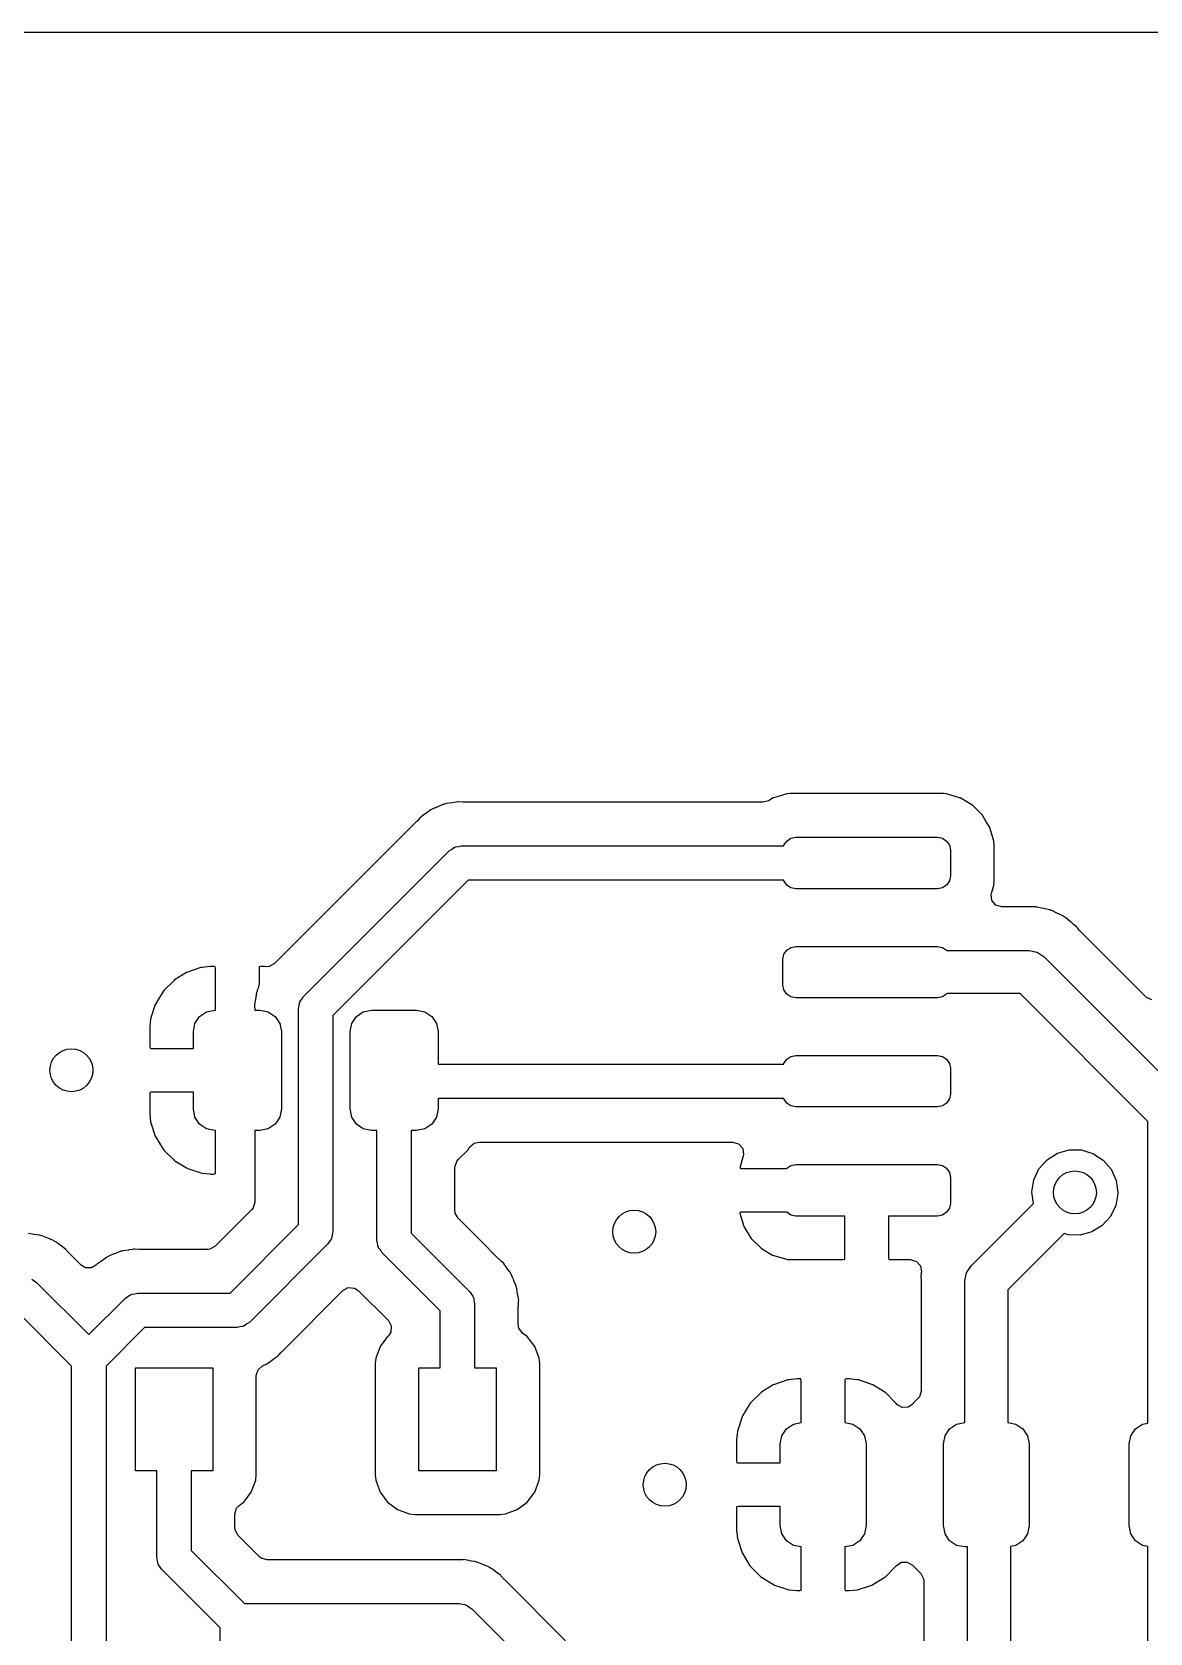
# Model space of a CAD drawing. Extents: x 63 to 234, y -148 to -41.
# Drawn here: x 169.47 to 182.48, y -59.28 to -40.64 of the extents above; entities that cross this region are included whole.
import ezdxf

# ---------------------------------------------------------------- set-up
doc = ezdxf.new("R2010")
doc.units = 0
doc.layers.add('BLACK', color=7, linetype='CONTINUOUS')

msp = doc.modelspace()

# ---------------------------------------------------------------- linework, layer by layer
at = {"layer": 'BLACK', "linetype": 'CONTINUOUS'}
for p, q in [((62.7415, -40.6405), (234.192, -40.6405)), ((178.097, -49.5583), (178.041, -49.5914)), ((178.105, -49.556), (178.097, -49.5583)), ((178.157, -49.5409), (178.105, -49.556)), ((178.105, -49.556), (178.105, -49.556)), ((178.257, -49.5118), (178.157, -49.5409)), ((178.263, -49.5113), (178.257, -49.5118)), ((178.292, -49.5091), (178.263, -49.5113)), ((178.263, -49.5113), (178.263, -49.5113)), ((178.294, -49.5089), (178.292, -49.5091)), ((178.292, -49.5091), (178.292, -49.5091)), ((180.077, -49.5089), (178.294, -49.5089)), ((180.08, -49.5091), (180.077, -49.5089)), ((180.108, -49.5113), (180.08, -49.5091)), ((180.08, -49.5091), (180.08, -49.5091)), ((180.115, -49.5118), (180.108, -49.5113)), ((180.108, -49.5113), (180.108, -49.5113)), ((180.215, -49.5409), (180.115, -49.5118)), ((180.267, -49.556), (180.215, -49.5409)), ((180.274, -49.5583), (180.267, -49.556)), ((180.267, -49.556), (180.267, -49.556)), ((180.293, -49.5694), (180.274, -49.5583)), ((180.411, -49.6389), (180.293, -49.5694)), ((174.045, -49.7459), (173.999, -49.7777)), ((174.051, -49.742), (174.045, -49.7459)), ((174.072, -49.7255), (174.051, -49.742)), ((174.095, -49.7077), (174.072, -49.7255)), ((174.101, -49.7031), (174.095, -49.7077)), ((174.095, -49.7077), (174.095, -49.7077)), ((174.108, -49.7), (174.101, -49.7031)), ((174.11, -49.6987), (174.108, -49.7)), ((174.125, -49.6905), (174.11, -49.6987)), ((174.128, -49.6892), (174.125, -49.6905)), ((174.134, -49.6849), (174.128, -49.6892)), ((174.141, -49.6822), (174.134, -49.6849)), ((174.194, -49.6623), (174.141, -49.6822)), ((174.141, -49.6822), (174.141, -49.6822)), ((174.2, -49.6598), (174.194, -49.6623)), ((174.251, -49.6372), (174.2, -49.6598)), ((174.258, -49.6342), (174.251, -49.6372)), ((174.251, -49.6372), (174.251, -49.6372)), ((174.266, -49.6329), (174.258, -49.6342)), ((174.268, -49.6321), (174.266, -49.6329)), ((174.285, -49.6276), (174.268, -49.6321)), ((174.287, -49.627), (174.285, -49.6276)), ((174.294, -49.6243), (174.287, -49.627)), ((174.358, -49.6166), (174.294, -49.6243)), ((174.364, -49.6157), (174.358, -49.6166)), ((174.427, -49.6047), (174.364, -49.6157)), ((174.435, -49.6052), (174.427, -49.6047)), ((174.485, -49.6086), (174.435, -49.6052)), ((174.435, -49.6052), (174.435, -49.6052)), ((174.493, -49.6089), (174.485, -49.6086)), ((177.977, -49.6089), (174.493, -49.6089)), ((178.041, -49.5914), (177.977, -49.6089)), ((180.418, -49.6429), (180.411, -49.6389)), ((180.411, -49.6389), (180.411, -49.6389)), ((180.535, -49.7606), (180.418, -49.6429)), ((180.539, -49.7674), (180.535, -49.7606)), ((180.575, -49.8286), (180.539, -49.7674)), ((180.539, -49.7674), (180.539, -49.7674)), ((173.946, -49.8338), (172.292, -51.4881)), ((173.951, -49.8286), (173.946, -49.8338)), ((173.988, -49.7877), (173.951, -49.8286)), ((173.993, -49.782), (173.988, -49.7877)), ((173.988, -49.7877), (173.988, -49.7877)), ((173.999, -49.7777), (173.993, -49.782)), ((173.999, -49.7777), (173.999, -49.7777)), ((180.62, -49.9038), (180.575, -49.8286)), ((180.666, -50.0636), (180.62, -49.9038)), ((174.352, -50.158), (174.378, -50.1372)), ((174.378, -50.1372), (174.389, -50.1346)), ((174.389, -50.1346), (174.399, -50.1285)), ((174.399, -50.1285), (174.432, -50.1248)), ((174.432, -50.1248), (174.465, -50.1174)), ((174.465, -50.1174), (178.221, -50.1174)), ((178.221, -50.1174), (178.222, -50.11)), ((178.222, -50.11), (178.255, -50.0613)), ((178.255, -50.0613), (178.303, -50.0288)), ((178.303, -50.0288), (178.361, -50.0174)), ((178.361, -50.0174), (180.011, -50.0174)), ((180.011, -50.0174), (180.068, -50.0288)), ((180.068, -50.0288), (180.117, -50.0613)), ((180.117, -50.0613), (180.149, -50.11)), ((180.149, -50.11), (180.161, -50.1674)), ((180.669, -50.1009), (180.666, -50.0636)), ((180.669, -50.5339), (180.669, -50.1009)), ((172.629, -51.8697), (174.323, -50.1757)), ((174.323, -50.1757), (174.352, -50.158)), ((180.161, -50.1674), (180.161, -50.4674)), ((174.547, -50.5174), (172.971, -52.094)), ((178.221, -50.5174), (174.547, -50.5174)), ((178.222, -50.5248), (178.221, -50.5174)), ((180.161, -50.4674), (180.149, -50.5248)), ((178.255, -50.5735), (178.222, -50.5248)), ((178.303, -50.606), (178.255, -50.5735)), ((178.361, -50.6174), (178.303, -50.606)), ((180.011, -50.6174), (178.361, -50.6174)), ((180.068, -50.606), (180.011, -50.6174)), ((180.117, -50.5735), (180.068, -50.606)), ((180.149, -50.5248), (180.117, -50.5735)), ((180.635, -50.685), (180.638, -50.6677)), ((180.645, -50.7552), (180.635, -50.685)), ((180.638, -50.6677), (180.665, -50.5774)), ((180.665, -50.5774), (180.666, -50.5712)), ((180.665, -50.5774), (180.665, -50.5774)), ((180.666, -50.5712), (180.669, -50.5339)), ((180.691, -50.8089), (180.645, -50.7552)), ((180.759, -50.8289), (180.691, -50.8089)), ((181.064, -50.8289), (180.759, -50.8289)), ((181.067, -50.8289), (181.064, -50.8289)), ((181.094, -50.8281), (181.067, -50.8289)), ((181.144, -50.8268), (181.094, -50.8281)), ((181.152, -50.8283), (181.144, -50.8268)), ((181.156, -50.8286), (181.152, -50.8283)), ((181.16, -50.8289), (181.156, -50.8286)), ((181.165, -50.8292), (181.16, -50.8289)), ((181.16, -50.8289), (181.16, -50.8289)), ((181.171, -50.8296), (181.165, -50.8292)), ((181.165, -50.8292), (181.165, -50.8292)), ((181.242, -50.8469), (181.171, -50.8296)), ((181.246, -50.8479), (181.242, -50.8469)), ((181.318, -50.8628), (181.246, -50.8479)), ((181.324, -50.8659), (181.318, -50.8628)), ((181.33, -50.8678), (181.324, -50.8659)), ((181.336, -50.8699), (181.33, -50.8678)), ((181.343, -50.8716), (181.336, -50.8699)), ((181.408, -50.9048), (181.343, -50.8716)), ((181.412, -50.9067), (181.408, -50.9048)), ((181.478, -50.9377), (181.412, -50.9067)), ((181.484, -50.9422), (181.478, -50.9377)), ((181.489, -50.9454), (181.484, -50.9422)), ((181.494, -50.9487), (181.489, -50.9454)), ((181.5, -50.9521), (181.494, -50.9487)), ((181.506, -50.9568), (181.5, -50.9521)), ((181.556, -50.9993), (181.506, -50.9568)), ((181.506, -50.9568), (181.506, -50.9568)), ((181.559, -51.0021), (181.556, -50.9993)), ((181.57, -51.0109), (181.559, -51.0021)), ((181.582, -51.0197), (181.57, -51.0109)), ((181.587, -51.0254), (181.582, -51.0197)), ((181.595, -51.0324), (181.587, -51.0254)), ((181.63, -51.0618), (181.595, -51.0324)), ((181.635, -51.0666), (181.63, -51.0618)), ((181.63, -51.0618), (181.63, -51.0618)), ((181.639, -51.0725), (181.635, -51.0666)), ((181.648, -51.0841), (181.639, -51.0725)), ((181.639, -51.0725), (181.639, -51.0725)), ((181.66, -51.0985), (181.648, -51.0841)), ((182.437, -51.8753), (181.66, -51.0985)), ((178.211, -51.4374), (178.222, -51.38)), ((178.211, -51.7374), (178.211, -51.4374)), ((178.222, -51.38), (178.255, -51.3313)), ((178.255, -51.3313), (178.303, -51.2988)), ((178.303, -51.2988), (178.361, -51.2874)), ((178.361, -51.2874), (180.011, -51.2874)), ((180.011, -51.2874), (180.068, -51.2988)), ((180.068, -51.2988), (180.117, -51.3313)), ((180.117, -51.3313), (180.121, -51.3374)), ((180.121, -51.3374), (181.077, -51.3374)), ((181.077, -51.3374), (181.172, -51.3564)), ((181.172, -51.3564), (181.253, -51.4106)), ((181.253, -51.4106), (182.888, -53.0448)), ((171.266, -51.5932), (171.128, -51.6785)), ((171.279, -51.587), (171.266, -51.5932)), ((171.433, -51.5355), (171.279, -51.587)), ((171.447, -51.5327), (171.433, -51.5355)), ((171.542, -51.5227), (171.447, -51.5327)), ((171.549, -51.5224), (171.542, -51.5227)), ((171.591, -51.5224), (171.549, -51.5224)), ((171.598, -51.5241), (171.591, -51.5224)), ((171.6, -51.5253), (171.598, -51.5241)), ((171.604, -51.5405), (171.6, -51.5253)), ((171.604, -52.0304), (171.604, -51.5405)), ((172.114, -51.5283), (172.112, -51.5359)), ((172.112, -51.5359), (172.112, -51.7207)), ((172.115, -51.5269), (172.114, -51.5283)), ((172.13, -51.5224), (172.115, -51.5269)), ((172.168, -51.5224), (172.13, -51.5224)), ((172.174, -51.5227), (172.168, -51.5224)), ((172.19, -51.5243), (172.174, -51.5227)), ((172.23, -51.5221), (172.19, -51.5243)), ((172.292, -51.4881), (172.23, -51.5221)), ((170.993, -51.8136), (170.908, -51.9516)), ((171.002, -51.8022), (170.993, -51.8136)), ((171.117, -51.6875), (171.002, -51.8022)), ((171.128, -51.6785), (171.117, -51.6875)), ((172.083, -51.824), (172.082, -51.8266)), ((172.088, -51.8077), (172.083, -51.824)), ((172.09, -51.7977), (172.088, -51.8052)), ((172.088, -51.8052), (172.088, -51.8077)), ((172.101, -51.7725), (172.09, -51.7977)), ((172.112, -51.7207), (172.101, -51.7725)), ((178.222, -51.7948), (178.211, -51.7374)), ((178.255, -51.8435), (178.222, -51.7948)), ((170.902, -51.9648), (170.851, -52.1191)), ((170.908, -51.9516), (170.902, -51.9648)), ((172.07, -51.9035), (172.059, -51.9663)), ((172.059, -51.9663), (172.059, -51.9739)), ((172.059, -51.9739), (172.059, -51.9739)), ((172.059, -51.9739), (172.062, -52.0286)), ((172.071, -51.897), (172.07, -51.9035)), ((172.072, -51.8887), (172.071, -51.897)), ((172.078, -51.8474), (172.072, -51.8887)), ((172.079, -51.8412), (172.078, -51.8474)), ((172.08, -51.8337), (172.079, -51.8412)), ((172.079, -51.8412), (172.079, -51.8412)), ((172.082, -51.8266), (172.08, -51.8337)), ((172.571, -52.0108), (172.578, -51.9783)), ((172.571, -54.5272), (172.571, -52.0108)), ((172.578, -51.9783), (172.582, -51.9451)), ((172.582, -51.9451), (172.588, -51.9353)), ((172.588, -51.9353), (172.591, -51.9241)), ((172.591, -51.9241), (172.612, -51.898)), ((172.612, -51.898), (172.629, -51.8697)), ((178.303, -51.876), (178.255, -51.8435)), ((178.361, -51.8874), (178.303, -51.876)), ((180.011, -51.8874), (178.361, -51.8874)), ((180.068, -51.876), (180.011, -51.8874)), ((180.117, -51.8435), (180.068, -51.876)), ((180.121, -51.8374), (180.117, -51.8435)), ((180.973, -51.8374), (180.121, -51.8374)), ((182.461, -53.3252), (180.973, -51.8374)), ((182.444, -51.8815), (182.437, -51.8753)), ((182.508, -51.9109), (182.444, -51.8815)), ((170.848, -52.1325), (170.838, -52.2268)), ((170.851, -52.1191), (170.848, -52.1325)), ((171.346, -52.2804), (171.365, -52.1847)), ((171.365, -52.1847), (171.419, -52.1036)), ((171.419, -52.1036), (171.5, -52.0494)), ((171.5, -52.0494), (171.596, -52.0304)), ((171.596, -52.0304), (171.604, -52.0304)), ((172.062, -52.0286), (172.062, -52.0304)), ((172.062, -52.0304), (172.121, -52.0304)), ((172.121, -52.0304), (172.216, -52.0494)), ((172.216, -52.0494), (172.298, -52.1036)), ((172.298, -52.1036), (172.352, -52.1847)), ((172.352, -52.1847), (172.371, -52.2804)), ((172.971, -52.094), (172.971, -54.6103)), ((173.171, -52.2804), (173.19, -52.1847)), ((173.19, -52.1847), (173.244, -52.1036)), ((173.244, -52.1036), (173.325, -52.0494)), ((173.325, -52.0494), (173.421, -52.0304)), ((173.421, -52.0304), (173.946, -52.0304)), ((173.946, -52.0304), (174.041, -52.0494)), ((174.041, -52.0494), (174.123, -52.1036)), ((174.123, -52.1036), (174.177, -52.1847)), ((174.177, -52.1847), (174.196, -52.2804)), ((170.838, -52.2268), (170.838, -52.2333)), ((170.838, -52.2333), (170.838, -52.4583)), ((171.346, -52.4764), (171.346, -52.2804)), ((172.371, -52.2804), (172.371, -53.1804)), ((173.171, -53.1804), (173.171, -52.2804)), ((174.196, -52.2804), (174.196, -52.6574)), ((170.838, -52.4583), (170.842, -52.4735)), ((170.842, -52.4735), (170.844, -52.4747)), ((170.844, -52.4747), (170.851, -52.4764)), ((170.851, -52.4764), (171.346, -52.4764)), ((178.255, -52.6013), (178.303, -52.5688)), ((178.303, -52.5688), (178.361, -52.5574)), ((178.361, -52.5574), (180.011, -52.5574)), ((180.011, -52.5574), (180.068, -52.5688)), ((180.068, -52.5688), (180.117, -52.6013)), ((174.196, -52.6574), (178.221, -52.6574)), ((178.221, -52.6574), (178.222, -52.65)), ((178.222, -52.65), (178.255, -52.6013)), ((180.117, -52.6013), (180.149, -52.65)), ((180.149, -52.65), (180.161, -52.7074)), ((180.161, -52.7074), (180.161, -53.0074)), ((170.839, -52.9903), (170.838, -52.9979)), ((170.838, -52.9979), (170.838, -53.2275)), ((170.841, -52.9889), (170.839, -52.9903)), ((170.856, -52.9844), (170.841, -52.9889)), ((171.346, -52.9844), (170.856, -52.9844)), ((171.346, -53.1804), (171.346, -52.9844)), ((178.221, -53.0574), (174.196, -53.0574)), ((174.196, -53.0574), (174.196, -53.1804)), ((178.222, -53.0648), (178.221, -53.0574)), ((178.255, -53.1135), (178.222, -53.0648)), ((178.303, -53.146), (178.255, -53.1135)), ((180.117, -53.1135), (180.068, -53.146)), ((180.149, -53.0648), (180.117, -53.1135)), ((180.161, -53.0074), (180.149, -53.0648)), ((170.838, -53.2275), (170.838, -53.234)), ((170.838, -53.234), (170.848, -53.3296)), ((171.365, -53.2761), (171.346, -53.1804)), ((171.419, -53.3572), (171.365, -53.2761)), ((172.352, -53.2761), (172.298, -53.3572)), ((172.371, -53.1804), (172.352, -53.2761)), ((173.19, -53.2761), (173.171, -53.1804)), ((173.244, -53.3572), (173.19, -53.2761)), ((174.177, -53.2761), (174.123, -53.3572)), ((174.196, -53.1804), (174.177, -53.2761)), ((178.361, -53.1574), (178.303, -53.146)), ((180.011, -53.1574), (178.361, -53.1574)), ((180.068, -53.146), (180.011, -53.1574)), ((170.848, -53.3296), (170.851, -53.343)), ((170.851, -53.343), (170.902, -53.4972)), ((170.902, -53.4972), (170.909, -53.5104)), ((171.5, -53.4114), (171.419, -53.3572)), ((171.596, -53.4304), (171.5, -53.4114)), ((171.604, -53.4304), (171.596, -53.4304)), ((171.604, -53.9249), (171.604, -53.4304)), ((172.121, -53.4304), (172.062, -53.4304)), ((172.062, -53.4304), (172.062, -54.2643)), ((172.216, -53.4114), (172.121, -53.4304)), ((172.298, -53.3572), (172.216, -53.4114)), ((173.325, -53.4114), (173.244, -53.3572)), ((173.421, -53.4304), (173.325, -53.4114)), ((173.483, -53.4304), (173.421, -53.4304)), ((173.483, -54.7097), (173.483, -53.4304)), ((173.946, -53.4304), (173.883, -53.4304)), ((173.883, -53.4304), (173.883, -54.6269)), ((174.041, -53.4114), (173.946, -53.4304)), ((174.123, -53.3572), (174.041, -53.4114)), ((182.461, -56.8378), (182.461, -53.3252)), ((170.909, -53.5104), (170.994, -53.6482)), ((170.994, -53.6482), (171.003, -53.6596)), ((171.003, -53.6596), (171.118, -53.7741)), ((174.429, -53.7704), (174.54, -53.6589)), ((174.54, -53.6589), (174.545, -53.6537)), ((174.545, -53.6537), (174.553, -53.6413)), ((174.553, -53.6413), (174.562, -53.6258)), ((174.562, -53.6258), (174.615, -53.5783)), ((174.615, -53.5783), (174.67, -53.5659)), ((174.67, -53.5659), (177.627, -53.5659)), ((177.627, -53.5659), (177.695, -53.5859)), ((177.695, -53.5859), (177.742, -53.6396)), ((177.742, -53.6396), (177.752, -53.7098)), ((181.406, -53.6964), (181.542, -53.6574)), ((181.542, -53.6574), (181.684, -53.6583)), ((181.684, -53.6583), (181.82, -53.6989)), ((171.118, -53.7741), (171.129, -53.7832)), ((171.129, -53.7832), (171.267, -53.8682)), ((171.267, -53.8682), (171.28, -53.8744)), ((171.28, -53.8744), (171.435, -53.9255)), ((174.392, -53.8594), (174.412, -53.7913)), ((174.392, -54.364), (174.392, -53.8594)), ((174.412, -53.7913), (174.429, -53.7704)), ((177.748, -53.7271), (177.711, -53.856)), ((177.711, -53.856), (177.711, -53.8701)), ((177.711, -53.8701), (177.718, -53.8734)), ((177.718, -53.8734), (178.253, -53.8734)), ((177.752, -53.7098), (177.748, -53.7271)), ((178.253, -53.8734), (178.255, -53.8713)), ((178.255, -53.8713), (178.303, -53.8388)), ((178.303, -53.8388), (178.361, -53.8274)), ((178.361, -53.8274), (180.011, -53.8274)), ((180.011, -53.8274), (180.068, -53.8388)), ((180.068, -53.8388), (180.117, -53.8713)), ((180.117, -53.8713), (180.149, -53.92)), ((181.192, -53.8783), (181.286, -53.772)), ((181.286, -53.772), (181.406, -53.6964)), ((181.82, -53.6989), (181.939, -53.776)), ((181.939, -53.776), (182.031, -53.8834)), ((171.435, -53.9255), (171.448, -53.9284)), ((171.448, -53.9284), (171.542, -53.9381)), ((171.542, -53.9381), (171.549, -53.9384)), ((171.549, -53.9384), (171.586, -53.9384)), ((171.586, -53.9384), (171.601, -53.9339)), ((171.601, -53.9339), (171.603, -53.9325)), ((171.603, -53.9325), (171.604, -53.9249)), ((180.149, -53.92), (180.161, -53.9774)), ((180.161, -53.9774), (180.161, -54.2774)), ((181.11, -54.1467), (181.132, -54.0066)), ((181.132, -54.0066), (181.192, -53.8783)), ((182.031, -53.8834), (182.09, -54.0125)), ((182.09, -54.0125), (182.11, -54.1528)), ((181.128, -54.2816), (181.11, -54.1467)), ((182.11, -54.165), (182.086, -54.3048)), ((182.11, -54.1528), (182.11, -54.165)), ((172.025, -54.3534), (171.6, -54.779)), ((172.042, -54.3325), (172.025, -54.3534)), ((172.062, -54.2643), (172.042, -54.3325)), ((174.395, -54.3908), (174.392, -54.364)), ((174.396, -54.3933), (174.395, -54.3908)), ((174.429, -54.4531), (174.396, -54.3933)), ((177.71, -54.3854), (177.709, -54.3933)), ((177.709, -54.3933), (177.75, -54.5332)), ((177.724, -54.3814), (177.71, -54.3854)), ((178.253, -54.3814), (177.724, -54.3814)), ((178.255, -54.3835), (178.253, -54.3814)), ((178.303, -54.416), (178.255, -54.3835)), ((178.361, -54.4274), (178.303, -54.416)), ((178.932, -54.4274), (178.361, -54.4274)), ((178.932, -54.9219), (178.932, -54.4274)), ((180.011, -54.4274), (179.44, -54.4274)), ((179.44, -54.4274), (179.44, -54.9173)), ((180.068, -54.416), (180.011, -54.4274)), ((180.117, -54.3835), (180.068, -54.416)), ((180.149, -54.3348), (180.117, -54.3835)), ((180.161, -54.2774), (180.149, -54.3348)), ((180.402, -55.0072), (181.128, -54.2816)), ((182.025, -54.4324), (181.929, -54.5375)), ((182.086, -54.3048), (182.025, -54.4324)), ((171.774, -55.3244), (172.571, -54.5272)), ((172.971, -54.6103), (172.963, -54.6429)), ((174.674, -54.6981), (174.429, -54.4531)), ((177.75, -54.5332), (177.756, -54.5476)), ((177.756, -54.5476), (177.833, -54.6771)), ((181.809, -54.6117), (181.672, -54.649)), ((181.929, -54.5375), (181.809, -54.6117)), ((169.488, -54.6413), (169.425, -54.6297)), ((169.494, -54.6424), (169.488, -54.6413)), ((169.519, -54.6456), (169.494, -54.6424)), ((169.55, -54.6497), (169.519, -54.6456)), ((169.557, -54.6507), (169.55, -54.6497)), ((169.55, -54.6497), (169.55, -54.6497)), ((169.565, -54.6535), (169.557, -54.6507)), ((169.567, -54.6541), (169.565, -54.6535)), ((169.583, -54.6588), (169.567, -54.6541)), ((169.586, -54.6596), (169.583, -54.6588)), ((169.593, -54.661), (169.586, -54.6596)), ((169.652, -54.6872), (169.593, -54.661)), ((169.658, -54.6898), (169.652, -54.6872)), ((169.71, -54.7102), (169.658, -54.6898)), ((169.717, -54.713), (169.71, -54.7102)), ((169.71, -54.7102), (169.71, -54.7102)), ((169.723, -54.7174), (169.717, -54.713)), ((169.726, -54.7186), (169.723, -54.7174)), ((169.74, -54.727), (169.726, -54.7186)), ((169.743, -54.7284), (169.74, -54.727)), ((169.75, -54.7315), (169.743, -54.7284)), ((169.759, -54.7385), (169.75, -54.7315)), ((169.8, -54.7709), (169.759, -54.7385)), ((169.805, -54.7749), (169.8, -54.7709)), ((169.858, -54.8116), (169.805, -54.7749)), ((171.6, -54.779), (171.538, -54.813)), ((172.912, -54.7514), (171.998, -55.6661)), ((172.93, -54.7231), (172.912, -54.7514)), ((172.951, -54.697), (172.93, -54.7231)), ((172.953, -54.6858), (172.951, -54.697)), ((172.96, -54.6761), (172.953, -54.6858)), ((172.963, -54.6429), (172.96, -54.6761)), ((173.491, -54.7423), (173.483, -54.7097)), ((173.494, -54.7755), (173.491, -54.7423)), ((173.501, -54.7852), (173.494, -54.7755)), ((173.503, -54.7964), (173.501, -54.7852)), ((173.524, -54.8226), (173.503, -54.7964)), ((173.883, -54.6269), (174.562, -55.306)), ((174.904, -54.9288), (174.674, -54.6981)), ((177.833, -54.6771), (177.842, -54.6895)), ((177.842, -54.6895), (177.949, -54.7958)), ((177.949, -54.7958), (177.961, -54.8055)), ((177.961, -54.8055), (178.091, -54.882)), ((181.484, -54.6321), (180.829, -55.2876)), ((181.53, -54.6464), (181.484, -54.6321)), ((181.672, -54.649), (181.53, -54.6464)), ((169.89, -54.8485), (169.858, -54.8116)), ((169.896, -54.8552), (169.89, -54.8485)), ((169.901, -54.8615), (169.896, -54.8552)), ((170.038, -54.9978), (169.901, -54.8615)), ((170.224, -54.989), (170.219, -54.9947)), ((170.23, -54.9847), (170.224, -54.989)), ((170.277, -54.9529), (170.23, -54.9847)), ((170.23, -54.9847), (170.23, -54.9847)), ((170.282, -54.949), (170.277, -54.9529)), ((170.299, -54.9359), (170.282, -54.949)), ((170.327, -54.9147), (170.299, -54.9359)), ((170.333, -54.9101), (170.327, -54.9147)), ((170.327, -54.9147), (170.327, -54.9147)), ((170.34, -54.907), (170.333, -54.9101)), ((170.342, -54.9057), (170.34, -54.907)), ((170.357, -54.8975), (170.342, -54.9057)), ((170.359, -54.8962), (170.357, -54.8975)), ((170.365, -54.8919), (170.359, -54.8962)), ((170.375, -54.8883), (170.365, -54.8919)), ((170.425, -54.8693), (170.375, -54.8883)), ((170.431, -54.8668), (170.425, -54.8693)), ((170.483, -54.8442), (170.431, -54.8668)), ((170.49, -54.8412), (170.483, -54.8442)), ((170.483, -54.8442), (170.483, -54.8442)), ((170.497, -54.8399), (170.49, -54.8412)), ((170.5, -54.8391), (170.497, -54.8399)), ((170.516, -54.8346), (170.5, -54.8391)), ((170.519, -54.834), (170.516, -54.8346)), ((170.526, -54.8313), (170.519, -54.834)), ((170.589, -54.8236), (170.526, -54.8313)), ((170.596, -54.8227), (170.589, -54.8236)), ((170.636, -54.8156), (170.596, -54.8227)), ((170.651, -54.813), (170.636, -54.8156)), ((170.659, -54.8117), (170.651, -54.813)), ((170.651, -54.813), (170.651, -54.813)), ((170.666, -54.8122), (170.659, -54.8117)), ((170.716, -54.8156), (170.666, -54.8122)), ((170.666, -54.8122), (170.666, -54.8122)), ((170.725, -54.8159), (170.716, -54.8156)), ((171.511, -54.8159), (170.725, -54.8159)), ((171.538, -54.813), (171.511, -54.8159)), ((173.542, -54.8509), (173.524, -54.8226)), ((174.221, -55.53), (173.542, -54.8509)), ((174.91, -54.9338), (174.904, -54.9288)), ((174.935, -54.9567), (174.91, -54.9338)), ((174.956, -54.9752), (174.935, -54.9567)), ((174.96, -54.9815), (174.956, -54.9752)), ((174.972, -54.9982), (174.96, -54.9815)), ((174.96, -54.9815), (174.96, -54.9815)), ((178.091, -54.882), (178.105, -54.8883)), ((178.105, -54.8883), (178.251, -54.9307)), ((178.251, -54.9307), (178.263, -54.933)), ((178.263, -54.933), (178.292, -54.9352)), ((178.292, -54.9352), (178.297, -54.9354)), ((178.297, -54.9354), (178.914, -54.9354)), ((178.914, -54.9354), (178.929, -54.9309)), ((178.929, -54.9309), (178.93, -54.9295)), ((178.93, -54.9295), (178.932, -54.9219)), ((179.44, -54.9173), (179.444, -54.9325)), ((179.444, -54.9325), (179.446, -54.9337)), ((179.446, -54.9337), (179.453, -54.9354)), ((179.453, -54.9354), (179.698, -54.9354)), ((179.698, -54.9354), (179.766, -54.9554)), ((179.766, -54.9554), (179.813, -55.0091)), ((169.467, -55.1619), (169.493, -55.1828)), ((170.09, -55.0291), (170.038, -54.9978)), ((170.161, -55.0301), (170.09, -55.0291)), ((170.212, -54.9982), (170.161, -55.0301)), ((170.213, -54.9997), (170.212, -54.9982)), ((170.219, -54.9947), (170.213, -54.9997)), ((174.979, -55.0091), (174.972, -54.9982)), ((174.992, -55.0279), (174.979, -55.0091)), ((174.996, -55.0332), (174.992, -55.0279)), ((175.03, -55.0779), (174.996, -55.0332)), ((175.035, -55.0839), (175.03, -55.0779)), ((175.03, -55.0779), (175.03, -55.0779)), ((175.038, -55.0909), (175.035, -55.0839)), ((175.04, -55.0931), (175.038, -55.0909)), ((175.048, -55.1079), (175.04, -55.0931)), ((175.049, -55.1103), (175.048, -55.1079)), ((175.053, -55.1165), (175.049, -55.1103)), ((175.056, -55.1236), (175.053, -55.1165)), ((175.066, -55.1499), (175.056, -55.1236)), ((175.056, -55.1236), (175.056, -55.1236)), ((175.076, -55.1754), (175.066, -55.1499)), ((175.076, -55.1763), (175.076, -55.1754)), ((175.078, -55.1824), (175.076, -55.1763)), ((179.813, -55.0091), (179.823, -55.0803)), ((179.82, -55.1089), (179.818, -55.1161)), ((179.818, -55.1161), (179.818, -55.1234)), ((179.818, -55.1234), (179.82, -55.1935)), ((179.821, -55.0952), (179.82, -55.0998)), ((179.82, -55.0998), (179.82, -55.1008)), ((179.82, -55.1008), (179.82, -55.1008)), ((179.82, -55.1008), (179.82, -55.1048)), ((179.82, -55.1048), (179.82, -55.1089)), ((179.822, -55.0842), (179.821, -55.0896)), ((179.821, -55.0896), (179.821, -55.0952)), ((179.821, -55.0952), (179.821, -55.0952)), ((179.823, -55.0803), (179.822, -55.0842)), ((180.329, -55.184), (180.348, -55.0883)), ((180.348, -55.0883), (180.402, -55.0072)), ((169.493, -55.1828), (169.521, -55.2006)), ((169.521, -55.2006), (170.129, -55.8084)), ((170.555, -55.3827), (170.583, -55.365)), ((170.583, -55.365), (170.609, -55.3442)), ((170.609, -55.3442), (170.621, -55.3416)), ((170.621, -55.3416), (170.63, -55.3355)), ((170.63, -55.3355), (170.663, -55.3318)), ((170.663, -55.3318), (170.696, -55.3244)), ((170.696, -55.3244), (171.774, -55.3244)), ((172.375, -56.008), (173.088, -55.2947)), ((173.088, -55.2947), (173.15, -55.2606)), ((173.15, -55.2606), (173.221, -55.2657)), ((173.221, -55.2657), (173.266, -55.2947)), ((173.266, -55.2947), (173.617, -55.6453)), ((174.562, -55.306), (174.58, -55.3343)), ((174.58, -55.3343), (174.601, -55.3605)), ((174.601, -55.3605), (174.604, -55.3717)), ((175.104, -55.2409), (175.078, -55.1824)), ((175.105, -55.2484), (175.104, -55.2409)), ((175.106, -55.2509), (175.105, -55.2484)), ((175.111, -55.2672), (175.106, -55.2509)), ((175.111, -55.2699), (175.111, -55.2672)), ((175.114, -55.277), (175.111, -55.2699)), ((175.121, -55.3375), (175.114, -55.277)), ((175.122, -55.3404), (175.121, -55.3375)), ((175.123, -55.3469), (175.122, -55.3404)), ((175.134, -55.4098), (175.123, -55.3469)), ((179.82, -55.1935), (179.82, -55.1969)), ((179.82, -55.1969), (179.82, -56.465)), ((180.329, -56.8314), (180.329, -55.184)), ((180.829, -55.2876), (180.829, -56.8314)), ((169.929, -56.1741), (169.297, -55.542)), ((170.129, -55.8084), (170.555, -55.3827)), ((174.221, -56.1944), (174.221, -55.53)), ((174.604, -55.3717), (174.61, -55.3814)), ((174.61, -55.3814), (174.613, -55.4146)), ((174.613, -55.4146), (174.621, -55.4472)), ((174.621, -55.4472), (174.621, -56.1944)), ((175.129, -55.4761), (175.13, -55.4676)), ((175.129, -55.6896), (175.129, -55.4761)), ((175.13, -55.4676), (175.133, -55.4174)), ((175.133, -55.4174), (175.134, -55.4098)), ((175.133, -55.4174), (175.133, -55.4174)), ((170.779, -55.7244), (170.329, -56.1741)), ((171.856, -55.7244), (170.779, -55.7244)), ((171.889, -55.717), (171.856, -55.7244)), ((171.922, -55.7133), (171.889, -55.717)), ((171.932, -55.7072), (171.922, -55.7133)), ((171.943, -55.7046), (171.932, -55.7072)), ((171.969, -55.6838), (171.943, -55.7046)), ((171.998, -55.6661), (171.969, -55.6838)), ((173.617, -55.6453), (173.651, -55.7076)), ((173.651, -55.7076), (173.646, -55.7785)), ((175.137, -55.7336), (175.129, -55.6896)), ((175.18, -55.7904), (175.137, -55.7336)), ((173.608, -55.8311), (173.52, -55.9477)), ((173.615, -55.8258), (173.608, -55.8311)), ((173.617, -55.8235), (173.615, -55.8258)), ((173.646, -55.7785), (173.617, -55.8235)), ((175.234, -55.8311), (175.18, -55.7904)), ((175.321, -55.9477), (175.234, -55.8311)), ((172.22, -56.1387), (172.27, -56.0998)), ((172.27, -56.0998), (172.276, -56.0959)), ((172.276, -56.0959), (172.322, -56.0641)), ((172.322, -56.0641), (172.328, -56.0598)), ((172.322, -56.0641), (172.322, -56.0641)), ((172.328, -56.0598), (172.349, -56.037)), ((172.349, -56.037), (172.37, -56.0132)), ((172.37, -56.0132), (172.375, -56.008)), ((173.469, -56.0841), (173.462, -56.1463)), ((173.52, -55.9477), (173.469, -56.0841)), ((175.373, -56.0841), (175.321, -55.9477)), ((175.379, -56.1463), (175.373, -56.0841)), ((169.929, -62.6853), (169.929, -56.1741)), ((170.329, -56.1741), (170.329, -62.6025)), ((170.671, -57.3944), (170.671, -56.1944)), ((170.671, -56.1944), (171.571, -56.1944)), ((171.571, -56.1944), (171.571, -57.3944)), ((172.079, -56.2847), (172.099, -56.2166)), ((172.079, -57.4425), (172.079, -56.2847)), ((172.099, -56.2166), (172.153, -56.1701)), ((172.153, -56.1701), (172.161, -56.1668)), ((172.161, -56.1668), (172.166, -56.1647)), ((172.166, -56.1647), (172.18, -56.1596)), ((172.18, -56.1596), (172.187, -56.1569)), ((172.18, -56.1596), (172.18, -56.1596)), ((172.187, -56.1569), (172.193, -56.1526)), ((172.193, -56.1526), (172.196, -56.1513)), ((172.196, -56.1513), (172.21, -56.1431)), ((172.21, -56.1431), (172.213, -56.1418)), ((172.213, -56.1418), (172.22, -56.1387)), ((173.462, -56.1463), (173.462, -57.4425)), ((173.971, -57.3944), (173.971, -56.1944)), ((173.971, -56.1944), (174.221, -56.1944)), ((174.621, -56.1944), (174.871, -56.1944)), ((174.871, -56.1944), (174.871, -57.3944)), ((175.379, -57.4425), (175.379, -56.1463)), ((177.961, -56.4795), (177.95, -56.4885)), ((178.099, -56.3942), (177.961, -56.4795)), ((178.112, -56.388), (178.099, -56.3942)), ((178.266, -56.3365), (178.112, -56.388)), ((178.28, -56.3337), (178.266, -56.3365)), ((178.375, -56.3237), (178.28, -56.3337)), ((178.382, -56.3234), (178.375, -56.3237)), ((178.411, -56.3234), (178.382, -56.3234)), ((178.419, -56.3251), (178.411, -56.3234)), ((178.42, -56.3263), (178.419, -56.3251)), ((178.425, -56.3415), (178.42, -56.3263)), ((178.425, -56.8322), (178.425, -56.3415)), ((178.934, -56.3293), (178.933, -56.3369)), ((178.933, -56.3369), (178.933, -56.8322)), ((178.936, -56.3279), (178.934, -56.3293)), ((178.951, -56.3234), (178.936, -56.3279)), ((178.976, -56.3234), (178.951, -56.3234)), ((178.982, -56.3237), (178.976, -56.3234)), ((179.077, -56.3334), (178.982, -56.3237)), ((179.09, -56.3363), (179.077, -56.3334)), ((179.244, -56.3874), (179.09, -56.3363)), ((179.258, -56.3936), (179.244, -56.3874)), ((179.396, -56.4786), (179.258, -56.3936)), ((179.407, -56.4877), (179.396, -56.4786)), ((179.82, -56.465), (179.8, -56.5331)), ((177.826, -56.6146), (177.741, -56.7526)), ((177.835, -56.6032), (177.826, -56.6146)), ((177.95, -56.4885), (177.835, -56.6032)), ((179.522, -56.6022), (179.407, -56.4877)), ((179.53, -56.6123), (179.522, -56.6022)), ((179.537, -56.6208), (179.53, -56.6123)), ((179.599, -56.6565), (179.537, -56.6208)), ((179.669, -56.6532), (179.599, -56.6565)), ((179.727, -56.6126), (179.669, -56.6532)), ((179.729, -56.6081), (179.727, -56.6126)), ((179.783, -56.554), (179.729, -56.6081)), ((179.8, -56.5331), (179.783, -56.554)), ((177.735, -56.7658), (177.684, -56.9201)), ((177.741, -56.7526), (177.735, -56.7658)), ((178.252, -56.9046), (178.333, -56.8504)), ((178.333, -56.8504), (178.425, -56.8322)), ((178.933, -56.8322), (179.024, -56.8504)), ((179.024, -56.8504), (179.106, -56.9046)), ((180.152, -56.9046), (180.233, -56.8504)), ((180.233, -56.8504), (180.329, -56.8314)), ((180.829, -56.8314), (180.924, -56.8504)), ((180.924, -56.8504), (181.006, -56.9046)), ((182.316, -56.9046), (182.397, -56.8504)), ((182.397, -56.8504), (182.461, -56.8378)), ((177.681, -56.9335), (177.671, -57.0278)), ((177.671, -57.0278), (177.671, -57.0343)), ((177.671, -57.0343), (177.671, -57.2843)), ((177.684, -56.9201), (177.681, -56.9335)), ((178.179, -57.0814), (178.198, -56.9857)), ((178.198, -56.9857), (178.252, -56.9046)), ((179.106, -56.9046), (179.16, -56.9857)), ((179.16, -56.9857), (179.179, -57.0814)), ((180.079, -57.0814), (180.098, -56.9857)), ((180.098, -56.9857), (180.152, -56.9046)), ((181.006, -56.9046), (181.06, -56.9857)), ((181.06, -56.9857), (181.079, -57.0814)), ((182.243, -57.0814), (182.262, -56.9857)), ((182.262, -56.9857), (182.316, -56.9046)), ((178.179, -57.3024), (178.179, -57.0814)), ((179.179, -57.0814), (179.179, -58.0314)), ((180.079, -58.0314), (180.079, -57.0814)), ((181.079, -57.0814), (181.079, -58.0314)), ((182.243, -58.0314), (182.243, -57.0814)), ((170.921, -57.3944), (170.671, -57.3944)), ((170.921, -58.4038), (170.921, -57.3944)), ((171.571, -57.3944), (171.321, -57.3944)), ((171.321, -57.3944), (171.321, -58.321)), ((174.871, -57.3944), (173.971, -57.3944)), ((177.671, -57.2843), (177.675, -57.2995)), ((177.675, -57.2995), (177.677, -57.3007)), ((177.677, -57.3007), (177.684, -57.3024)), ((177.684, -57.3024), (178.179, -57.3024)), ((172.021, -57.6411), (172.073, -57.5047)), ((172.073, -57.5047), (172.079, -57.4425)), ((173.462, -57.4425), (173.469, -57.5047)), ((173.469, -57.5047), (173.52, -57.6411)), ((175.321, -57.6411), (175.373, -57.5047)), ((175.373, -57.5047), (175.379, -57.4425)), ((171.88, -57.7984), (171.927, -57.763)), ((171.927, -57.763), (171.934, -57.7577)), ((171.934, -57.7577), (172.021, -57.6411)), ((173.52, -57.6411), (173.608, -57.7577)), ((173.608, -57.7577), (173.724, -57.845)), ((175.118, -57.845), (175.234, -57.7577)), ((175.234, -57.7577), (175.321, -57.6411)), ((171.829, -57.8992), (171.849, -57.8311)), ((171.829, -58.0581), (171.829, -57.8992)), ((171.849, -57.8311), (171.88, -57.7984)), ((173.724, -57.845), (173.86, -57.8961)), ((173.86, -57.8961), (173.923, -57.9029)), ((173.923, -57.9029), (174.919, -57.9029)), ((174.919, -57.9029), (174.981, -57.8961)), ((174.981, -57.8961), (175.118, -57.845)), ((177.672, -57.8163), (177.671, -57.8239)), ((177.671, -57.8239), (177.671, -58.0785)), ((177.674, -57.8149), (177.672, -57.8163)), ((177.689, -57.8104), (177.674, -57.8149)), ((178.179, -57.8104), (177.689, -57.8104)), ((178.179, -58.0314), (178.179, -57.8104)), ((171.831, -58.0785), (171.829, -58.0581)), ((171.832, -58.0849), (171.831, -58.0785)), ((171.866, -58.1472), (171.832, -58.0849)), ((172.115, -58.3959), (171.866, -58.1472)), ((177.671, -58.0785), (177.671, -58.085)), ((177.671, -58.085), (177.681, -58.1806)), ((178.198, -58.1271), (178.179, -58.0314)), ((178.252, -58.2082), (178.198, -58.1271)), ((179.16, -58.1271), (179.106, -58.2082)), ((179.179, -58.0314), (179.16, -58.1271)), ((180.098, -58.1271), (180.079, -58.0314)), ((180.152, -58.2082), (180.098, -58.1271)), ((181.06, -58.1271), (181.006, -58.2082)), ((181.079, -58.0314), (181.06, -58.1271)), ((182.262, -58.1271), (182.243, -58.0314)), ((182.316, -58.2082), (182.262, -58.1271)), ((171.321, -58.321), (171.941, -58.9413)), ((177.681, -58.1806), (177.684, -58.194)), ((177.684, -58.194), (177.735, -58.3482)), ((177.735, -58.3482), (177.742, -58.3614)), ((178.333, -58.2624), (178.252, -58.2082)), ((178.425, -58.2806), (178.333, -58.2624)), ((178.425, -58.7759), (178.425, -58.2806)), ((179.024, -58.2624), (178.933, -58.2806)), ((178.933, -58.2806), (178.933, -58.7713)), ((179.106, -58.2082), (179.024, -58.2624)), ((180.233, -58.2624), (180.152, -58.2082)), ((180.329, -58.2814), (180.233, -58.2624)), ((180.361, -58.2814), (180.329, -58.2814)), ((180.361, -61.2434), (180.361, -58.2814)), ((180.924, -58.2624), (180.861, -58.275)), ((180.861, -58.275), (180.861, -68.1255)), ((181.006, -58.2082), (180.924, -58.2624)), ((182.397, -58.2624), (182.316, -58.2082)), ((182.461, -58.275), (182.397, -58.2624)), ((182.461, -68.109), (182.461, -58.275)), ((170.928, -58.4364), (170.921, -58.4038)), ((170.932, -58.4696), (170.928, -58.4364)), ((170.938, -58.4793), (170.932, -58.4696)), ((170.941, -58.4905), (170.938, -58.4793)), ((170.961, -58.5167), (170.941, -58.4905)), ((170.979, -58.545), (170.961, -58.5167)), ((172.136, -58.4128), (172.115, -58.3959)), ((172.204, -58.4328), (172.136, -58.4128)), ((174.421, -58.4328), (172.204, -58.4328)), ((174.428, -58.4326), (174.421, -58.4328)), ((174.483, -58.4294), (174.428, -58.4326)), ((174.491, -58.429), (174.483, -58.4294)), ((174.483, -58.4294), (174.483, -58.4294)), ((174.553, -58.4406), (174.491, -58.429)), ((174.56, -58.4417), (174.553, -58.4406)), ((174.586, -58.4451), (174.56, -58.4417)), ((174.616, -58.449), (174.586, -58.4451)), ((174.623, -58.45), (174.616, -58.449)), ((174.616, -58.449), (174.616, -58.449)), ((174.63, -58.4528), (174.623, -58.45)), ((174.633, -58.4534), (174.63, -58.4528)), ((174.649, -58.4581), (174.633, -58.4534)), ((174.652, -58.4589), (174.649, -58.4581)), ((174.659, -58.4603), (174.652, -58.4589)), ((174.717, -58.4865), (174.659, -58.4603)), ((174.723, -58.4891), (174.717, -58.4865)), ((174.776, -58.5095), (174.723, -58.4891)), ((174.783, -58.5123), (174.776, -58.5095)), ((174.776, -58.5095), (174.776, -58.5095)), ((174.789, -58.5167), (174.783, -58.5123)), ((174.792, -58.5179), (174.789, -58.5167)), ((174.806, -58.5263), (174.792, -58.5179)), ((174.809, -58.5277), (174.806, -58.5263)), ((174.815, -58.5308), (174.809, -58.5277)), ((174.821, -58.5355), (174.815, -58.5308)), ((174.866, -58.5702), (174.821, -58.5355)), ((177.742, -58.3614), (177.827, -58.4992)), ((177.827, -58.4992), (177.836, -58.5106)), ((177.836, -58.5106), (177.951, -58.6251)), ((179.408, -58.6243), (179.523, -58.5096)), ((179.523, -58.5096), (179.53, -58.5006)), ((179.53, -58.5006), (179.588, -58.4596)), ((179.588, -58.4596), (179.658, -58.4563)), ((179.658, -58.4563), (179.72, -58.492)), ((179.72, -58.492), (179.727, -58.4998)), ((179.727, -58.4998), (179.73, -58.5057)), ((179.73, -58.5057), (179.797, -58.572)), ((171.658, -59.2241), (170.979, -58.545)), ((174.871, -58.5742), (174.866, -58.5702)), ((174.923, -58.6109), (174.871, -58.5742)), ((174.928, -58.6166), (174.923, -58.6109)), ((174.961, -58.6545), (174.928, -58.6166)), ((174.928, -58.6166), (174.928, -58.6166)), ((174.967, -58.6608), (174.961, -58.6545)), ((175.679, -59.3724), (174.967, -58.6608)), ((177.951, -58.6251), (177.962, -58.6342)), ((177.962, -58.6342), (178.1, -58.7192)), ((178.1, -58.7192), (178.113, -58.7254)), ((179.246, -58.7248), (179.259, -58.7186)), ((179.259, -58.7186), (179.397, -58.6333)), ((179.397, -58.6333), (179.408, -58.6243)), ((179.797, -58.572), (179.815, -58.5906)), ((179.815, -58.5906), (179.849, -58.6529)), ((179.849, -58.6529), (179.852, -58.6798)), ((179.852, -58.6798), (179.852, -60.5589)), ((178.113, -58.7254), (178.268, -58.7765)), ((178.268, -58.7765), (178.281, -58.7794)), ((178.281, -58.7794), (178.375, -58.7891)), ((178.375, -58.7891), (178.382, -58.7894)), ((178.382, -58.7894), (178.407, -58.7894)), ((178.407, -58.7894), (178.422, -58.7849)), ((178.422, -58.7849), (178.423, -58.7835)), ((178.423, -58.7835), (178.425, -58.7759)), ((178.933, -58.7713), (178.937, -58.7865)), ((178.937, -58.7865), (178.939, -58.7877)), ((178.939, -58.7877), (178.946, -58.7894)), ((178.946, -58.7894), (178.976, -58.7894)), ((178.976, -58.7894), (178.982, -58.7891)), ((178.982, -58.7891), (179.078, -58.7791)), ((179.078, -58.7791), (179.091, -58.7763)), ((179.091, -58.7763), (179.246, -58.7248)), ((171.941, -58.9413), (174.446, -58.9413)), ((174.446, -58.9413), (174.479, -58.9488)), ((174.479, -58.9488), (174.512, -58.9525)), ((174.512, -58.9525), (174.522, -58.9587)), ((174.522, -58.9587), (174.533, -58.9612)), ((174.533, -58.9612), (174.559, -58.9821)), ((174.559, -58.9821), (174.587, -58.9999)), ((174.587, -58.9999), (175.337, -59.7497)), ((171.658, -60.1584), (171.658, -59.2241))]:
    msp.add_line(p, q, dxfattribs=at)
at = {"layer": 'BLACK'}
for centre in [(169.926, -52.7304), (181.61, -54.1528), (176.479, -54.61), (176.835, -57.5564)]:
    msp.add_circle(centre, 0.25, dxfattribs=at)

doc.saveas('drawing.dxf')
